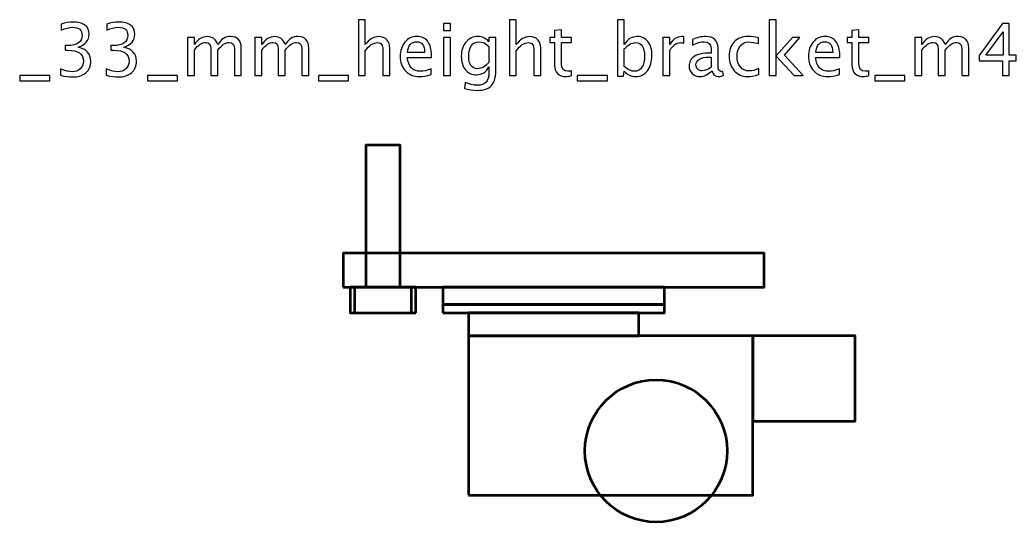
# Model space of a CAD drawing. Header units: centimetres. Extents: x -26.9 to 37.3, y -43.5 to 43.3.
# Drawn here: x -9.38 to 8.13, y 4.88 to 13.7 of the extents above; entities that cross this region are included whole.
import ezdxf

# ---------------------------------------------------------------- set-up
doc = ezdxf.new("R2010")
doc.units = ezdxf.units.CM
doc.header["$MEASUREMENT"] = 0
doc.layers.add('Layer 1', color=7, linetype='Continuous')

msp = doc.modelspace()

# ---------------------------------------------------------------- linework, layer by layer
at = {"layer": 'Layer 1', "lineweight": 53}
for points in [[(-3.70002, 9), (3.69998, 9), (3.69998, 9.6), (-3.70002, 9.6), (-3.70002, 9)], [(-1.95001, 8.7), (1.94999, 8.7), (1.94999, 9), (-1.95001, 9), (-1.95001, 8.7)], [(-1.95, 8.55), (1.95, 8.55), (1.95, 8.7), (-1.95, 8.7), (-1.95, 8.55)], [(-1.5, 8.15), (1.5, 8.15), (1.5, 8.55), (-1.5, 8.55), (-1.5, 8.15)], [(-1.5, 5.35), (3.5, 5.35), (3.5, 8.15), (-1.5, 8.15), (-1.5, 5.35)], [(-1.5, 5.35), (3.5, 5.35), (3.5, 8.15), (-1.5, 8.15), (-1.5, 5.35)], [(3.5, 6.65), (5.3, 6.65), (5.3, 8.15), (3.5, 8.15), (3.5, 6.65)]]:
    msp.add_lwpolyline(points, close=True, dxfattribs=at)
msp.add_ellipse((1.8, 6.125), major_axis=(0, 1.25), ratio=1, dxfattribs=at)
at = {"layer": 'Layer 1'}
for points, knots in [([(-3.43325, 12.71887), (-3.43325, 12.71887), (-3.43325, 13.69804), (-3.43325, 13.69804), (-3.43325, 13.69804), (-3.43325, 13.69804), (-3.31133, 13.69804), (-3.31133, 13.69804), (-3.31133, 13.69804), (-3.31133, 13.69804), (-3.31133, 13.26476), (-3.31133, 13.26476), (-3.31133, 13.26476), (-3.24677, 13.35895), (-3.16761, 13.40594), (-3.07405, 13.40594), (-3.07405, 13.40594), (-3.01521, 13.40594), (-2.96843, 13.38753), (-2.93393, 13.35048), (-2.93393, 13.35048), (-2.89943, 13.31365), (-2.88207, 13.26391), (-2.88207, 13.20168), (-2.88207, 13.20168), (-2.88207, 13.20168), (-2.88207, 12.71887), (-2.88207, 12.71887), (-2.88207, 12.71887), (-2.88207, 12.71887), (-3.00399, 12.71887), (-3.00399, 12.71887), (-3.00399, 12.71887), (-3.00399, 12.71887), (-3.00399, 13.16189), (-3.00399, 13.16189), (-3.00399, 13.16189), (-3.00399, 13.21184), (-3.0114, 13.2474), (-3.026, 13.26857), (-3.026, 13.26857), (-3.04082, 13.28995), (-3.06516, 13.30053), (-3.09924, 13.30053), (-3.09924, 13.30053), (-3.17417, 13.30053), (-3.24487, 13.25164), (-3.31133, 13.15385), (-3.31133, 13.15385), (-3.31133, 13.15385), (-3.31133, 12.71887), (-3.31133, 12.71887), (-3.31133, 12.71887), (-3.31133, 12.71887), (-3.43325, 12.71887), (-3.43325, 12.71887)], [0, 0, 0, 0, 0.06666667, 0.06666667, 0.06666667, 0.06666667, 0.13333333, 0.13333333, 0.13333333, 0.13333333, 0.2, 0.2, 0.2, 0.2, 0.26666667, 0.26666667, 0.26666667, 0.26666667, 0.33333333, 0.33333333, 0.33333333, 0.33333333, 0.4, 0.4, 0.4, 0.4, 0.46666667, 0.46666667, 0.46666667, 0.46666667, 0.53333333, 0.53333333, 0.53333333, 0.53333333, 0.6, 0.6, 0.6, 0.6, 0.66666667, 0.66666667, 0.66666667, 0.66666667, 0.73333333, 0.73333333, 0.73333333, 0.73333333, 0.8, 0.8, 0.8, 0.8, 0.86666667, 0.86666667, 0.86666667, 0.86666667, 1, 1, 1, 1]), ([(-0.77852, 12.71887), (-0.77852, 12.71887), (-0.77852, 13.69804), (-0.77852, 13.69804), (-0.77852, 13.69804), (-0.77852, 13.69804), (-0.6566, 13.69804), (-0.6566, 13.69804), (-0.6566, 13.69804), (-0.6566, 13.69804), (-0.6566, 13.26476), (-0.6566, 13.26476), (-0.6566, 13.26476), (-0.59204, 13.35895), (-0.51288, 13.40594), (-0.41932, 13.40594), (-0.41932, 13.40594), (-0.36048, 13.40594), (-0.3137, 13.38753), (-0.2792, 13.35048), (-0.2792, 13.35048), (-0.2447, 13.31365), (-0.22734, 13.26391), (-0.22734, 13.20168), (-0.22734, 13.20168), (-0.22734, 13.20168), (-0.22734, 12.71887), (-0.22734, 12.71887), (-0.22734, 12.71887), (-0.22734, 12.71887), (-0.34926, 12.71887), (-0.34926, 12.71887), (-0.34926, 12.71887), (-0.34926, 12.71887), (-0.34926, 13.16189), (-0.34926, 13.16189), (-0.34926, 13.16189), (-0.34926, 13.21184), (-0.35667, 13.2474), (-0.37127, 13.26857), (-0.37127, 13.26857), (-0.38609, 13.28995), (-0.41043, 13.30053), (-0.44451, 13.30053), (-0.44451, 13.30053), (-0.51944, 13.30053), (-0.59014, 13.25164), (-0.6566, 13.15385), (-0.6566, 13.15385), (-0.6566, 13.15385), (-0.6566, 12.71887), (-0.6566, 12.71887), (-0.6566, 12.71887), (-0.6566, 12.71887), (-0.77852, 12.71887), (-0.77852, 12.71887)], [0, 0, 0, 0, 0.06666667, 0.06666667, 0.06666667, 0.06666667, 0.13333333, 0.13333333, 0.13333333, 0.13333333, 0.2, 0.2, 0.2, 0.2, 0.26666667, 0.26666667, 0.26666667, 0.26666667, 0.33333333, 0.33333333, 0.33333333, 0.33333333, 0.4, 0.4, 0.4, 0.4, 0.46666667, 0.46666667, 0.46666667, 0.46666667, 0.53333333, 0.53333333, 0.53333333, 0.53333333, 0.6, 0.6, 0.6, 0.6, 0.66666667, 0.66666667, 0.66666667, 0.66666667, 0.73333333, 0.73333333, 0.73333333, 0.73333333, 0.8, 0.8, 0.8, 0.8, 0.86666667, 0.86666667, 0.86666667, 0.86666667, 1, 1, 1, 1]), ([(1.11971, 12.71125), (1.11971, 12.71125), (1.11971, 13.69804), (1.11971, 13.69804), (1.11971, 13.69804), (1.11971, 13.69804), (1.24163, 13.69804), (1.24163, 13.69804), (1.24163, 13.69804), (1.24163, 13.69804), (1.24163, 13.26476), (1.24163, 13.26476), (1.24163, 13.26476), (1.29158, 13.35895), (1.36673, 13.40594), (1.46684, 13.40594), (1.46684, 13.40594), (1.54791, 13.40594), (1.61162, 13.37652), (1.65819, 13.31746), (1.65819, 13.31746), (1.70476, 13.25841), (1.72804, 13.17776), (1.72804, 13.07553), (1.72804, 13.07553), (1.72804, 12.96419), (1.70158, 12.87423), (1.64888, 12.80608), (1.64888, 12.80608), (1.59617, 12.73771), (1.52675, 12.70363), (1.44081, 12.70363), (1.44081, 12.70363), (1.36101, 12.70363), (1.29455, 12.73411), (1.24163, 12.79528), (1.24163, 12.79528), (1.24163, 12.79528), (1.22681, 12.71125), (1.22681, 12.71125), (1.22681, 12.71125), (1.22681, 12.71125), (1.11971, 12.71125), (1.11971, 12.71125)], [0, 0, 0, 0, 0.08333333, 0.08333333, 0.08333333, 0.08333333, 0.16666667, 0.16666667, 0.16666667, 0.16666667, 0.25, 0.25, 0.25, 0.25, 0.33333333, 0.33333333, 0.33333333, 0.33333333, 0.41666667, 0.41666667, 0.41666667, 0.41666667, 0.5, 0.5, 0.5, 0.5, 0.58333333, 0.58333333, 0.58333333, 0.58333333, 0.66666667, 0.66666667, 0.66666667, 0.66666667, 0.75, 0.75, 0.75, 0.75, 0.83333333, 0.83333333, 0.83333333, 0.83333333, 1, 1, 1, 1]), ([(3.7903, 12.71887), (3.7903, 12.71887), (3.7903, 13.69804), (3.7903, 13.69804), (3.7903, 13.69804), (3.7903, 13.69804), (3.91222, 13.69804), (3.91222, 13.69804), (3.91222, 13.69804), (3.91222, 13.69804), (3.91222, 13.06537), (3.91222, 13.06537), (3.91222, 13.06537), (3.91222, 13.06537), (4.19797, 13.39197), (4.19797, 13.39197), (4.19797, 13.39197), (4.19797, 13.39197), (4.32963, 13.39197), (4.32963, 13.39197), (4.32963, 13.39197), (4.32963, 13.39197), (4.05658, 13.07786), (4.05658, 13.07786), (4.05658, 13.07786), (4.05658, 13.07786), (4.38678, 12.71887), (4.38678, 12.71887), (4.38678, 12.71887), (4.38678, 12.71887), (4.22972, 12.71887), (4.22972, 12.71887), (4.22972, 12.71887), (4.22972, 12.71887), (3.91222, 13.0641), (3.91222, 13.0641), (3.91222, 13.0641), (3.91222, 13.0641), (3.91222, 12.71887), (3.91222, 12.71887), (3.91222, 12.71887), (3.91222, 12.71887), (3.7903, 12.71887), (3.7903, 12.71887)], [0, 0, 0, 0, 0.08333333, 0.08333333, 0.08333333, 0.08333333, 0.16666667, 0.16666667, 0.16666667, 0.16666667, 0.25, 0.25, 0.25, 0.25, 0.33333333, 0.33333333, 0.33333333, 0.33333333, 0.41666667, 0.41666667, 0.41666667, 0.41666667, 0.5, 0.5, 0.5, 0.5, 0.58333333, 0.58333333, 0.58333333, 0.58333333, 0.66666667, 0.66666667, 0.66666667, 0.66666667, 0.75, 0.75, 0.75, 0.75, 0.83333333, 0.83333333, 0.83333333, 0.83333333, 1, 1, 1, 1]), ([(-8.67327, 12.72522), (-8.67327, 12.72522), (-8.67327, 12.83952), (-8.67327, 12.83952), (-8.67327, 12.83952), (-8.58606, 12.80481), (-8.51769, 12.78745), (-8.46753, 12.78745), (-8.46753, 12.78745), (-8.40847, 12.78745), (-8.36085, 12.80438), (-8.32423, 12.83846), (-8.32423, 12.83846), (-8.28761, 12.87254), (-8.26941, 12.91699), (-8.26941, 12.9716), (-8.26941, 12.9716), (-8.26941, 13.10114), (-8.35958, 13.16591), (-8.53992, 13.16591), (-8.53992, 13.16591), (-8.53992, 13.16591), (-8.58818, 13.16591), (-8.58818, 13.16591), (-8.58818, 13.16591), (-8.58818, 13.16591), (-8.58818, 13.24783), (-8.58818, 13.24783), (-8.58818, 13.24783), (-8.58818, 13.24783), (-8.54542, 13.24846), (-8.54542, 13.24846), (-8.54542, 13.24846), (-8.37588, 13.24846), (-8.291, 13.30815), (-8.291, 13.42774), (-8.291, 13.42774), (-8.291, 13.52151), (-8.3473, 13.5685), (-8.4597, 13.5685), (-8.4597, 13.5685), (-8.52002, 13.5685), (-8.58691, 13.55114), (-8.66057, 13.51643), (-8.66057, 13.51643), (-8.66057, 13.51643), (-8.66057, 13.62311), (-8.66057, 13.62311), (-8.66057, 13.62311), (-8.58839, 13.64766), (-8.51875, 13.65994), (-8.45187, 13.65994), (-8.45187, 13.65994), (-8.36085, 13.65994), (-8.29079, 13.64174), (-8.2421, 13.60533), (-8.2421, 13.60533), (-8.19342, 13.56914), (-8.16908, 13.51643), (-8.16908, 13.44743), (-8.16908, 13.44743), (-8.16908, 13.33969), (-8.23279, 13.26285), (-8.36043, 13.21713), (-8.36043, 13.21713), (-8.21247, 13.18263), (-8.1386, 13.10156), (-8.1386, 12.97351), (-8.1386, 12.97351), (-8.1386, 12.88715), (-8.16717, 12.8192), (-8.22411, 12.76988), (-8.22411, 12.76988), (-8.28105, 12.72056), (-8.35937, 12.69601), (-8.45885, 12.69601), (-8.45885, 12.69601), (-8.51558, 12.69601), (-8.58691, 12.70575), (-8.67327, 12.72522)], [0, 0, 0, 0, 0.04761905, 0.04761905, 0.04761905, 0.04761905, 0.0952381, 0.0952381, 0.0952381, 0.0952381, 0.14285714, 0.14285714, 0.14285714, 0.14285714, 0.19047619, 0.19047619, 0.19047619, 0.19047619, 0.23809524, 0.23809524, 0.23809524, 0.23809524, 0.28571429, 0.28571429, 0.28571429, 0.28571429, 0.33333333, 0.33333333, 0.33333333, 0.33333333, 0.38095238, 0.38095238, 0.38095238, 0.38095238, 0.42857143, 0.42857143, 0.42857143, 0.42857143, 0.47619048, 0.47619048, 0.47619048, 0.47619048, 0.52380952, 0.52380952, 0.52380952, 0.52380952, 0.57142857, 0.57142857, 0.57142857, 0.57142857, 0.61904762, 0.61904762, 0.61904762, 0.61904762, 0.66666667, 0.66666667, 0.66666667, 0.66666667, 0.71428571, 0.71428571, 0.71428571, 0.71428571, 0.76190476, 0.76190476, 0.76190476, 0.76190476, 0.80952381, 0.80952381, 0.80952381, 0.80952381, 0.85714286, 0.85714286, 0.85714286, 0.85714286, 0.9047619, 0.9047619, 0.9047619, 0.9047619, 1, 1, 1, 1]), ([(-7.87021, 12.72522), (-7.87021, 12.72522), (-7.87021, 12.83952), (-7.87021, 12.83952), (-7.87021, 12.83952), (-7.783, 12.80481), (-7.71463, 12.78745), (-7.66447, 12.78745), (-7.66447, 12.78745), (-7.60541, 12.78745), (-7.55779, 12.80438), (-7.52117, 12.83846), (-7.52117, 12.83846), (-7.48455, 12.87254), (-7.46635, 12.91699), (-7.46635, 12.9716), (-7.46635, 12.9716), (-7.46635, 13.10114), (-7.55652, 13.16591), (-7.73686, 13.16591), (-7.73686, 13.16591), (-7.73686, 13.16591), (-7.78512, 13.16591), (-7.78512, 13.16591), (-7.78512, 13.16591), (-7.78512, 13.16591), (-7.78512, 13.24783), (-7.78512, 13.24783), (-7.78512, 13.24783), (-7.78512, 13.24783), (-7.74236, 13.24846), (-7.74236, 13.24846), (-7.74236, 13.24846), (-7.57282, 13.24846), (-7.48794, 13.30815), (-7.48794, 13.42774), (-7.48794, 13.42774), (-7.48794, 13.52151), (-7.54424, 13.5685), (-7.65664, 13.5685), (-7.65664, 13.5685), (-7.71696, 13.5685), (-7.78385, 13.55114), (-7.85751, 13.51643), (-7.85751, 13.51643), (-7.85751, 13.51643), (-7.85751, 13.62311), (-7.85751, 13.62311), (-7.85751, 13.62311), (-7.78533, 13.64766), (-7.71569, 13.65994), (-7.64881, 13.65994), (-7.64881, 13.65994), (-7.55779, 13.65994), (-7.48773, 13.64174), (-7.43904, 13.60533), (-7.43904, 13.60533), (-7.39036, 13.56914), (-7.36602, 13.51643), (-7.36602, 13.44743), (-7.36602, 13.44743), (-7.36602, 13.33969), (-7.42973, 13.26285), (-7.55737, 13.21713), (-7.55737, 13.21713), (-7.40941, 13.18263), (-7.33554, 13.10156), (-7.33554, 12.97351), (-7.33554, 12.97351), (-7.33554, 12.88715), (-7.36411, 12.8192), (-7.42105, 12.76988), (-7.42105, 12.76988), (-7.47799, 12.72056), (-7.55631, 12.69601), (-7.65579, 12.69601), (-7.65579, 12.69601), (-7.71252, 12.69601), (-7.78385, 12.70575), (-7.87021, 12.72522)], [0, 0, 0, 0, 0.04761905, 0.04761905, 0.04761905, 0.04761905, 0.0952381, 0.0952381, 0.0952381, 0.0952381, 0.14285714, 0.14285714, 0.14285714, 0.14285714, 0.19047619, 0.19047619, 0.19047619, 0.19047619, 0.23809524, 0.23809524, 0.23809524, 0.23809524, 0.28571429, 0.28571429, 0.28571429, 0.28571429, 0.33333333, 0.33333333, 0.33333333, 0.33333333, 0.38095238, 0.38095238, 0.38095238, 0.38095238, 0.42857143, 0.42857143, 0.42857143, 0.42857143, 0.47619048, 0.47619048, 0.47619048, 0.47619048, 0.52380952, 0.52380952, 0.52380952, 0.52380952, 0.57142857, 0.57142857, 0.57142857, 0.57142857, 0.61904762, 0.61904762, 0.61904762, 0.61904762, 0.66666667, 0.66666667, 0.66666667, 0.66666667, 0.71428571, 0.71428571, 0.71428571, 0.71428571, 0.76190476, 0.76190476, 0.76190476, 0.76190476, 0.80952381, 0.80952381, 0.80952381, 0.80952381, 0.85714286, 0.85714286, 0.85714286, 0.85714286, 0.9047619, 0.9047619, 0.9047619, 0.9047619, 1, 1, 1, 1]), ([(-1.9374, 13.51516), (-1.9374, 13.51516), (-1.9374, 13.63708), (-1.9374, 13.63708), (-1.9374, 13.63708), (-1.9374, 13.63708), (-1.81548, 13.63708), (-1.81548, 13.63708), (-1.81548, 13.63708), (-1.81548, 13.63708), (-1.81548, 13.51516), (-1.81548, 13.51516), (-1.81548, 13.51516), (-1.81548, 13.51516), (-1.9374, 13.51516), (-1.9374, 13.51516)], [0, 0, 0, 0, 0.2, 0.2, 0.2, 0.2, 0.4, 0.4, 0.4, 0.4, 0.6, 0.6, 0.6, 0.6, 1, 1, 1, 1]), ([(0.31072, 12.71908), (0.27304, 12.70871), (0.24024, 12.70363), (0.21251, 12.70363), (0.21251, 12.70363), (0.15028, 12.70363), (0.10181, 12.72141), (0.06709, 12.75697), (0.06709, 12.75697), (0.03217, 12.79253), (0.01481, 12.84185), (0.01481, 12.90514), (0.01481, 12.90514), (0.01481, 12.90514), (0.01481, 13.30053), (0.01481, 13.30053), (0.01481, 13.30053), (0.01481, 13.30053), (-0.06943, 13.30053), (-0.06943, 13.30053), (-0.06943, 13.30053), (-0.06943, 13.30053), (-0.06943, 13.39197), (-0.06943, 13.39197), (-0.06943, 13.39197), (-0.06943, 13.39197), (0.01481, 13.39197), (0.01481, 13.39197), (0.01481, 13.39197), (0.01481, 13.39197), (0.01481, 13.51368), (0.01481, 13.51368), (0.01481, 13.51368), (0.01481, 13.51368), (0.13673, 13.52532), (0.13673, 13.52532), (0.13673, 13.52532), (0.13673, 13.52532), (0.13673, 13.39197), (0.13673, 13.39197), (0.13673, 13.39197), (0.13673, 13.39197), (0.31326, 13.39197), (0.31326, 13.39197), (0.31326, 13.39197), (0.31326, 13.39197), (0.31326, 13.30053), (0.31326, 13.30053), (0.31326, 13.30053), (0.31326, 13.30053), (0.13673, 13.30053), (0.13673, 13.30053), (0.13673, 13.30053), (0.13673, 13.30053), (0.13673, 12.92715), (0.13673, 12.92715), (0.13673, 12.92715), (0.13673, 12.8391), (0.17504, 12.79507), (0.25145, 12.79507), (0.25145, 12.79507), (0.26775, 12.79507), (0.28744, 12.79782), (0.31072, 12.80311), (0.31072, 12.80311), (0.31072, 12.80311), (0.31072, 12.71908), (0.31072, 12.71908)], [0, 0, 0, 0, 0.05555556, 0.05555556, 0.05555556, 0.05555556, 0.11111111, 0.11111111, 0.11111111, 0.11111111, 0.16666667, 0.16666667, 0.16666667, 0.16666667, 0.22222222, 0.22222222, 0.22222222, 0.22222222, 0.27777778, 0.27777778, 0.27777778, 0.27777778, 0.33333333, 0.33333333, 0.33333333, 0.33333333, 0.38888889, 0.38888889, 0.38888889, 0.38888889, 0.44444444, 0.44444444, 0.44444444, 0.44444444, 0.5, 0.5, 0.5, 0.5, 0.55555556, 0.55555556, 0.55555556, 0.55555556, 0.61111111, 0.61111111, 0.61111111, 0.61111111, 0.66666667, 0.66666667, 0.66666667, 0.66666667, 0.72222222, 0.72222222, 0.72222222, 0.72222222, 0.77777778, 0.77777778, 0.77777778, 0.77777778, 0.83333333, 0.83333333, 0.83333333, 0.83333333, 0.88888889, 0.88888889, 0.88888889, 0.88888889, 1, 1, 1, 1]), ([(5.54121, 12.71908), (5.50353, 12.70871), (5.47073, 12.70363), (5.443, 12.70363), (5.443, 12.70363), (5.38077, 12.70363), (5.3323, 12.72141), (5.29758, 12.75697), (5.29758, 12.75697), (5.26266, 12.79253), (5.2453, 12.84185), (5.2453, 12.90514), (5.2453, 12.90514), (5.2453, 12.90514), (5.2453, 13.30053), (5.2453, 13.30053), (5.2453, 13.30053), (5.2453, 13.30053), (5.16106, 13.30053), (5.16106, 13.30053), (5.16106, 13.30053), (5.16106, 13.30053), (5.16106, 13.39197), (5.16106, 13.39197), (5.16106, 13.39197), (5.16106, 13.39197), (5.2453, 13.39197), (5.2453, 13.39197), (5.2453, 13.39197), (5.2453, 13.39197), (5.2453, 13.51368), (5.2453, 13.51368), (5.2453, 13.51368), (5.2453, 13.51368), (5.36722, 13.52532), (5.36722, 13.52532), (5.36722, 13.52532), (5.36722, 13.52532), (5.36722, 13.39197), (5.36722, 13.39197), (5.36722, 13.39197), (5.36722, 13.39197), (5.54375, 13.39197), (5.54375, 13.39197), (5.54375, 13.39197), (5.54375, 13.39197), (5.54375, 13.30053), (5.54375, 13.30053), (5.54375, 13.30053), (5.54375, 13.30053), (5.36722, 13.30053), (5.36722, 13.30053), (5.36722, 13.30053), (5.36722, 13.30053), (5.36722, 12.92715), (5.36722, 12.92715), (5.36722, 12.92715), (5.36722, 12.8391), (5.40553, 12.79507), (5.48194, 12.79507), (5.48194, 12.79507), (5.49824, 12.79507), (5.51793, 12.79782), (5.54121, 12.80311), (5.54121, 12.80311), (5.54121, 12.80311), (5.54121, 12.71908), (5.54121, 12.71908)], [0, 0, 0, 0, 0.05555556, 0.05555556, 0.05555556, 0.05555556, 0.11111111, 0.11111111, 0.11111111, 0.11111111, 0.16666667, 0.16666667, 0.16666667, 0.16666667, 0.22222222, 0.22222222, 0.22222222, 0.22222222, 0.27777778, 0.27777778, 0.27777778, 0.27777778, 0.33333333, 0.33333333, 0.33333333, 0.33333333, 0.38888889, 0.38888889, 0.38888889, 0.38888889, 0.44444444, 0.44444444, 0.44444444, 0.44444444, 0.5, 0.5, 0.5, 0.5, 0.55555556, 0.55555556, 0.55555556, 0.55555556, 0.61111111, 0.61111111, 0.61111111, 0.61111111, 0.66666667, 0.66666667, 0.66666667, 0.66666667, 0.72222222, 0.72222222, 0.72222222, 0.72222222, 0.77777778, 0.77777778, 0.77777778, 0.77777778, 0.83333333, 0.83333333, 0.83333333, 0.83333333, 0.88888889, 0.88888889, 0.88888889, 0.88888889, 1, 1, 1, 1]), ([(7.89283, 12.71887), (7.89283, 12.71887), (7.89283, 12.97922), (7.89283, 12.97922), (7.89283, 12.97922), (7.89283, 12.97922), (7.47881, 12.97922), (7.47881, 12.97922), (7.47881, 12.97922), (7.47881, 12.97922), (7.47881, 13.07193), (7.47881, 13.07193), (7.47881, 13.07193), (7.47881, 13.07193), (7.89283, 13.63708), (7.89283, 13.63708), (7.89283, 13.63708), (7.89283, 13.63708), (8.00713, 13.63708), (8.00713, 13.63708), (8.00713, 13.63708), (8.00713, 13.63708), (8.00713, 13.07955), (8.00713, 13.07955), (8.00713, 13.07955), (8.00713, 13.07955), (8.13032, 13.07955), (8.13032, 13.07955), (8.13032, 13.07955), (8.13032, 13.07955), (8.13032, 12.97922), (8.13032, 12.97922), (8.13032, 12.97922), (8.13032, 12.97922), (8.00713, 12.97922), (8.00713, 12.97922), (8.00713, 12.97922), (8.00713, 12.97922), (8.00713, 12.71887), (8.00713, 12.71887), (8.00713, 12.71887), (8.00713, 12.71887), (7.89283, 12.71887), (7.89283, 12.71887)], [0, 0, 0, 0, 0.08333333, 0.08333333, 0.08333333, 0.08333333, 0.16666667, 0.16666667, 0.16666667, 0.16666667, 0.25, 0.25, 0.25, 0.25, 0.33333333, 0.33333333, 0.33333333, 0.33333333, 0.41666667, 0.41666667, 0.41666667, 0.41666667, 0.5, 0.5, 0.5, 0.5, 0.58333333, 0.58333333, 0.58333333, 0.58333333, 0.66666667, 0.66666667, 0.66666667, 0.66666667, 0.75, 0.75, 0.75, 0.75, 0.83333333, 0.83333333, 0.83333333, 0.83333333, 1, 1, 1, 1]), ([(-6.43977, 12.71887), (-6.43977, 12.71887), (-6.43977, 13.39197), (-6.43977, 13.39197), (-6.43977, 13.39197), (-6.43977, 13.39197), (-6.31785, 13.39197), (-6.31785, 13.39197), (-6.31785, 13.39197), (-6.31785, 13.39197), (-6.31785, 13.26476), (-6.31785, 13.26476), (-6.31785, 13.26476), (-6.25837, 13.35895), (-6.18217, 13.40594), (-6.08883, 13.40594), (-6.08883, 13.40594), (-5.99887, 13.40594), (-5.9377, 13.35895), (-5.9051, 13.26476), (-5.9051, 13.26476), (-5.84731, 13.3598), (-5.77196, 13.40721), (-5.67946, 13.40721), (-5.67946, 13.40721), (-5.62041, 13.40721), (-5.57448, 13.38985), (-5.54167, 13.35493), (-5.54167, 13.35493), (-5.50886, 13.32), (-5.49235, 13.27111), (-5.49235, 13.20824), (-5.49235, 13.20824), (-5.49235, 13.20824), (-5.49235, 12.71887), (-5.49235, 12.71887), (-5.49235, 12.71887), (-5.49235, 12.71887), (-5.61427, 12.71887), (-5.61427, 12.71887), (-5.61427, 12.71887), (-5.61427, 12.71887), (-5.61427, 13.18814), (-5.61427, 13.18814), (-5.61427, 13.18814), (-5.61427, 13.26476), (-5.64475, 13.30307), (-5.70571, 13.30307), (-5.70571, 13.30307), (-5.769, 13.30307), (-5.83546, 13.25841), (-5.9051, 13.16887), (-5.9051, 13.16887), (-5.9051, 13.16887), (-5.9051, 12.71887), (-5.9051, 12.71887), (-5.9051, 12.71887), (-5.9051, 12.71887), (-6.02702, 12.71887), (-6.02702, 12.71887), (-6.02702, 12.71887), (-6.02702, 12.71887), (-6.02702, 13.18856), (-6.02702, 13.18856), (-6.02702, 13.18856), (-6.02702, 13.26582), (-6.05792, 13.30434), (-6.11994, 13.30434), (-6.11994, 13.30434), (-6.18154, 13.30434), (-6.24758, 13.25947), (-6.31785, 13.16951), (-6.31785, 13.16951), (-6.31785, 13.16951), (-6.31785, 12.71887), (-6.31785, 12.71887), (-6.31785, 12.71887), (-6.31785, 12.71887), (-6.43977, 12.71887), (-6.43977, 12.71887)], [0, 0, 0, 0, 0.04761905, 0.04761905, 0.04761905, 0.04761905, 0.0952381, 0.0952381, 0.0952381, 0.0952381, 0.14285714, 0.14285714, 0.14285714, 0.14285714, 0.19047619, 0.19047619, 0.19047619, 0.19047619, 0.23809524, 0.23809524, 0.23809524, 0.23809524, 0.28571429, 0.28571429, 0.28571429, 0.28571429, 0.33333333, 0.33333333, 0.33333333, 0.33333333, 0.38095238, 0.38095238, 0.38095238, 0.38095238, 0.42857143, 0.42857143, 0.42857143, 0.42857143, 0.47619048, 0.47619048, 0.47619048, 0.47619048, 0.52380952, 0.52380952, 0.52380952, 0.52380952, 0.57142857, 0.57142857, 0.57142857, 0.57142857, 0.61904762, 0.61904762, 0.61904762, 0.61904762, 0.66666667, 0.66666667, 0.66666667, 0.66666667, 0.71428571, 0.71428571, 0.71428571, 0.71428571, 0.76190476, 0.76190476, 0.76190476, 0.76190476, 0.80952381, 0.80952381, 0.80952381, 0.80952381, 0.85714286, 0.85714286, 0.85714286, 0.85714286, 0.9047619, 0.9047619, 0.9047619, 0.9047619, 1, 1, 1, 1]), ([(-5.25401, 12.71887), (-5.25401, 12.71887), (-5.25401, 13.39197), (-5.25401, 13.39197), (-5.25401, 13.39197), (-5.25401, 13.39197), (-5.13209, 13.39197), (-5.13209, 13.39197), (-5.13209, 13.39197), (-5.13209, 13.39197), (-5.13209, 13.26476), (-5.13209, 13.26476), (-5.13209, 13.26476), (-5.07261, 13.35895), (-4.99641, 13.40594), (-4.90307, 13.40594), (-4.90307, 13.40594), (-4.81311, 13.40594), (-4.75194, 13.35895), (-4.71934, 13.26476), (-4.71934, 13.26476), (-4.66155, 13.3598), (-4.5862, 13.40721), (-4.4937, 13.40721), (-4.4937, 13.40721), (-4.43465, 13.40721), (-4.38872, 13.38985), (-4.35591, 13.35493), (-4.35591, 13.35493), (-4.3231, 13.32), (-4.30659, 13.27111), (-4.30659, 13.20824), (-4.30659, 13.20824), (-4.30659, 13.20824), (-4.30659, 12.71887), (-4.30659, 12.71887), (-4.30659, 12.71887), (-4.30659, 12.71887), (-4.42851, 12.71887), (-4.42851, 12.71887), (-4.42851, 12.71887), (-4.42851, 12.71887), (-4.42851, 13.18814), (-4.42851, 13.18814), (-4.42851, 13.18814), (-4.42851, 13.26476), (-4.45899, 13.30307), (-4.51995, 13.30307), (-4.51995, 13.30307), (-4.58324, 13.30307), (-4.6497, 13.25841), (-4.71934, 13.16887), (-4.71934, 13.16887), (-4.71934, 13.16887), (-4.71934, 12.71887), (-4.71934, 12.71887), (-4.71934, 12.71887), (-4.71934, 12.71887), (-4.84126, 12.71887), (-4.84126, 12.71887), (-4.84126, 12.71887), (-4.84126, 12.71887), (-4.84126, 13.18856), (-4.84126, 13.18856), (-4.84126, 13.18856), (-4.84126, 13.26582), (-4.87216, 13.30434), (-4.93418, 13.30434), (-4.93418, 13.30434), (-4.99578, 13.30434), (-5.06182, 13.25947), (-5.13209, 13.16951), (-5.13209, 13.16951), (-5.13209, 13.16951), (-5.13209, 12.71887), (-5.13209, 12.71887), (-5.13209, 12.71887), (-5.13209, 12.71887), (-5.25401, 12.71887), (-5.25401, 12.71887)], [0, 0, 0, 0, 0.04761905, 0.04761905, 0.04761905, 0.04761905, 0.0952381, 0.0952381, 0.0952381, 0.0952381, 0.14285714, 0.14285714, 0.14285714, 0.14285714, 0.19047619, 0.19047619, 0.19047619, 0.19047619, 0.23809524, 0.23809524, 0.23809524, 0.23809524, 0.28571429, 0.28571429, 0.28571429, 0.28571429, 0.33333333, 0.33333333, 0.33333333, 0.33333333, 0.38095238, 0.38095238, 0.38095238, 0.38095238, 0.42857143, 0.42857143, 0.42857143, 0.42857143, 0.47619048, 0.47619048, 0.47619048, 0.47619048, 0.52380952, 0.52380952, 0.52380952, 0.52380952, 0.57142857, 0.57142857, 0.57142857, 0.57142857, 0.61904762, 0.61904762, 0.61904762, 0.61904762, 0.66666667, 0.66666667, 0.66666667, 0.66666667, 0.71428571, 0.71428571, 0.71428571, 0.71428571, 0.76190476, 0.76190476, 0.76190476, 0.76190476, 0.80952381, 0.80952381, 0.80952381, 0.80952381, 0.85714286, 0.85714286, 0.85714286, 0.85714286, 0.9047619, 0.9047619, 0.9047619, 0.9047619, 1, 1, 1, 1]), ([(-2.15097, 12.74046), (-2.23288, 12.71591), (-2.30295, 12.70363), (-2.36137, 12.70363), (-2.36137, 12.70363), (-2.46106, 12.70363), (-2.54213, 12.73665), (-2.60457, 12.80248), (-2.60457, 12.80248), (-2.66701, 12.86831), (-2.69834, 12.95361), (-2.69834, 13.0586), (-2.69834, 13.0586), (-2.69834, 13.16041), (-2.67082, 13.24402), (-2.61558, 13.30942), (-2.61558, 13.30942), (-2.56033, 13.37461), (-2.48964, 13.40721), (-2.40349, 13.40721), (-2.40349, 13.40721), (-2.322, 13.40721), (-2.25892, 13.37821), (-2.21447, 13.32022), (-2.21447, 13.32022), (-2.17002, 13.26222), (-2.14779, 13.18009), (-2.14779, 13.07362), (-2.14779, 13.07362), (-2.14779, 13.07362), (-2.14843, 13.03637), (-2.14843, 13.03637), (-2.14843, 13.03637), (-2.14843, 13.03637), (-2.57388, 13.03637), (-2.57388, 13.03637), (-2.57388, 13.03637), (-2.5561, 12.8755), (-2.47757, 12.79507), (-2.33851, 12.79507), (-2.33851, 12.79507), (-2.28749, 12.79507), (-2.22505, 12.80946), (-2.15097, 12.83825), (-2.15097, 12.83825), (-2.15097, 12.83825), (-2.15097, 12.74046), (-2.15097, 12.74046)], [0, 0, 0, 0, 0.07692308, 0.07692308, 0.07692308, 0.07692308, 0.15384615, 0.15384615, 0.15384615, 0.15384615, 0.23076923, 0.23076923, 0.23076923, 0.23076923, 0.30769231, 0.30769231, 0.30769231, 0.30769231, 0.38461538, 0.38461538, 0.38461538, 0.38461538, 0.46153846, 0.46153846, 0.46153846, 0.46153846, 0.53846154, 0.53846154, 0.53846154, 0.53846154, 0.61538462, 0.61538462, 0.61538462, 0.61538462, 0.69230769, 0.69230769, 0.69230769, 0.69230769, 0.76923077, 0.76923077, 0.76923077, 0.76923077, 0.84615385, 0.84615385, 0.84615385, 0.84615385, 1, 1, 1, 1]), ([(-2.56753, 13.12781), (-2.56753, 13.12781), (-2.27035, 13.12781), (-2.27035, 13.12781), (-2.27035, 13.12781), (-2.27035, 13.25312), (-2.31713, 13.31577), (-2.41047, 13.31577), (-2.41047, 13.31577), (-2.50445, 13.31577), (-2.55673, 13.25312), (-2.56753, 13.12781)], [0, 0, 0, 0, 0.25, 0.25, 0.25, 0.25, 0.5, 0.5, 0.5, 0.5, 1, 1, 1, 1]), ([(-1.9374, 12.71887), (-1.9374, 12.71887), (-1.9374, 13.39197), (-1.9374, 13.39197), (-1.9374, 13.39197), (-1.9374, 13.39197), (-1.81548, 13.39197), (-1.81548, 13.39197), (-1.81548, 13.39197), (-1.81548, 13.39197), (-1.81548, 12.71887), (-1.81548, 12.71887), (-1.81548, 12.71887), (-1.81548, 12.71887), (-1.9374, 12.71887), (-1.9374, 12.71887)], [0, 0, 0, 0, 0.2, 0.2, 0.2, 0.2, 0.4, 0.4, 0.4, 0.4, 0.6, 0.6, 0.6, 0.6, 1, 1, 1, 1]), ([(-1.56783, 12.49535), (-1.56783, 12.49535), (-1.55344, 12.60076), (-1.55344, 12.60076), (-1.55344, 12.60076), (-1.48274, 12.56774), (-1.41268, 12.55123), (-1.34346, 12.55123), (-1.34346, 12.55123), (-1.20609, 12.55123), (-1.1373, 12.62404), (-1.1373, 12.76946), (-1.1373, 12.76946), (-1.1373, 12.76946), (-1.1373, 12.87529), (-1.1373, 12.87529), (-1.1373, 12.87529), (-1.15847, 12.83063), (-1.18852, 12.79613), (-1.22768, 12.77136), (-1.22768, 12.77136), (-1.26684, 12.7466), (-1.31044, 12.73411), (-1.35849, 12.73411), (-1.35849, 12.73411), (-1.43998, 12.73411), (-1.50454, 12.76332), (-1.55217, 12.82174), (-1.55217, 12.82174), (-1.59979, 12.88016), (-1.62371, 12.95932), (-1.62371, 13.05923), (-1.62371, 13.05923), (-1.62371, 13.16147), (-1.59662, 13.24486), (-1.54243, 13.30942), (-1.54243, 13.30942), (-1.48803, 13.37377), (-1.41797, 13.40594), (-1.33182, 13.40594), (-1.33182, 13.40594), (-1.25647, 13.40594), (-1.19149, 13.37546), (-1.1373, 13.31429), (-1.1373, 13.31429), (-1.1373, 13.31429), (-1.1373, 13.39197), (-1.1373, 13.39197), (-1.1373, 13.39197), (-1.1373, 13.39197), (-1.01538, 13.39197), (-1.01538, 13.39197), (-1.01538, 13.39197), (-1.01538, 13.39197), (-1.01538, 12.9026), (-1.01538, 12.9026), (-1.01538, 12.9026), (-1.01538, 12.7974), (-1.02088, 12.71951), (-1.03189, 12.66892), (-1.03189, 12.66892), (-1.04268, 12.61833), (-1.06343, 12.57684), (-1.09348, 12.54467), (-1.09348, 12.54467), (-1.14682, 12.48815), (-1.23022, 12.45979), (-1.34346, 12.45979), (-1.34346, 12.45979), (-1.42114, 12.45979), (-1.49586, 12.47164), (-1.56783, 12.49535)], [0, 0, 0, 0, 0.05263158, 0.05263158, 0.05263158, 0.05263158, 0.10526316, 0.10526316, 0.10526316, 0.10526316, 0.15789474, 0.15789474, 0.15789474, 0.15789474, 0.21052632, 0.21052632, 0.21052632, 0.21052632, 0.26315789, 0.26315789, 0.26315789, 0.26315789, 0.31578947, 0.31578947, 0.31578947, 0.31578947, 0.36842105, 0.36842105, 0.36842105, 0.36842105, 0.42105263, 0.42105263, 0.42105263, 0.42105263, 0.47368421, 0.47368421, 0.47368421, 0.47368421, 0.52631579, 0.52631579, 0.52631579, 0.52631579, 0.57894737, 0.57894737, 0.57894737, 0.57894737, 0.63157895, 0.63157895, 0.63157895, 0.63157895, 0.68421053, 0.68421053, 0.68421053, 0.68421053, 0.73684211, 0.73684211, 0.73684211, 0.73684211, 0.78947368, 0.78947368, 0.78947368, 0.78947368, 0.84210526, 0.84210526, 0.84210526, 0.84210526, 0.89473684, 0.89473684, 0.89473684, 0.89473684, 1, 1, 1, 1]), ([(-1.1373, 12.9517), (-1.1373, 12.9517), (-1.1373, 13.23089), (-1.1373, 13.23089), (-1.1373, 13.23089), (-1.19106, 13.28656), (-1.24969, 13.3145), (-1.31298, 13.3145), (-1.31298, 13.3145), (-1.36929, 13.3145), (-1.41331, 13.29206), (-1.44506, 13.24698), (-1.44506, 13.24698), (-1.47702, 13.20211), (-1.4929, 13.13966), (-1.4929, 13.06008), (-1.4929, 13.06008), (-1.4929, 12.91382), (-1.44104, 12.84079), (-1.33711, 12.84079), (-1.33711, 12.84079), (-1.26642, 12.84079), (-1.19974, 12.87783), (-1.1373, 12.9517)], [0, 0, 0, 0, 0.14285714, 0.14285714, 0.14285714, 0.14285714, 0.28571429, 0.28571429, 0.28571429, 0.28571429, 0.42857143, 0.42857143, 0.42857143, 0.42857143, 0.57142857, 0.57142857, 0.57142857, 0.57142857, 0.71428571, 0.71428571, 0.71428571, 0.71428571, 1, 1, 1, 1]), ([(1.91896, 12.71887), (1.91896, 12.71887), (1.91896, 13.39197), (1.91896, 13.39197), (1.91896, 13.39197), (1.91896, 13.39197), (2.04088, 13.39197), (2.04088, 13.39197), (2.04088, 13.39197), (2.04088, 13.39197), (2.04088, 13.26476), (2.04088, 13.26476), (2.04088, 13.26476), (2.08935, 13.35895), (2.15963, 13.40594), (2.25191, 13.40594), (2.25191, 13.40594), (2.2644, 13.40594), (2.27752, 13.40488), (2.29107, 13.40277), (2.29107, 13.40277), (2.29107, 13.40277), (2.29107, 13.28868), (2.29107, 13.28868), (2.29107, 13.28868), (2.2699, 13.29566), (2.25128, 13.29926), (2.23519, 13.29926), (2.23519, 13.29926), (2.15772, 13.29926), (2.09295, 13.25354), (2.04088, 13.16189), (2.04088, 13.16189), (2.04088, 13.16189), (2.04088, 12.71887), (2.04088, 12.71887), (2.04088, 12.71887), (2.04088, 12.71887), (1.91896, 12.71887), (1.91896, 12.71887)], [0, 0, 0, 0, 0.09090909, 0.09090909, 0.09090909, 0.09090909, 0.18181818, 0.18181818, 0.18181818, 0.18181818, 0.27272727, 0.27272727, 0.27272727, 0.27272727, 0.36363636, 0.36363636, 0.36363636, 0.36363636, 0.45454545, 0.45454545, 0.45454545, 0.45454545, 0.54545455, 0.54545455, 0.54545455, 0.54545455, 0.63636364, 0.63636364, 0.63636364, 0.63636364, 0.72727273, 0.72727273, 0.72727273, 0.72727273, 0.81818182, 0.81818182, 0.81818182, 0.81818182, 1, 1, 1, 1]), ([(2.78552, 12.8046), (2.71229, 12.73729), (2.6418, 12.70363), (2.57407, 12.70363), (2.57407, 12.70363), (2.5184, 12.70363), (2.47204, 12.72099), (2.43543, 12.75591), (2.43543, 12.75591), (2.3986, 12.79084), (2.38018, 12.83486), (2.38018, 12.88799), (2.38018, 12.88799), (2.38018, 12.96144), (2.41108, 13.01796), (2.47289, 13.05733), (2.47289, 13.05733), (2.5347, 13.0967), (2.62339, 13.11638), (2.73896, 13.11638), (2.73896, 13.11638), (2.73896, 13.11638), (2.76753, 13.11638), (2.76753, 13.11638), (2.76753, 13.11638), (2.76753, 13.11638), (2.76753, 13.19745), (2.76753, 13.19745), (2.76753, 13.19745), (2.76753, 13.27555), (2.72689, 13.3145), (2.6454, 13.3145), (2.6454, 13.3145), (2.58232, 13.3145), (2.51332, 13.2946), (2.4386, 13.25481), (2.4386, 13.25481), (2.4386, 13.25481), (2.4386, 13.35514), (2.4386, 13.35514), (2.4386, 13.35514), (2.52073, 13.38901), (2.5982, 13.40594), (2.6708, 13.40594), (2.6708, 13.40594), (2.74552, 13.40594), (2.80076, 13.38901), (2.83611, 13.35493), (2.83611, 13.35493), (2.87167, 13.32085), (2.88945, 13.26836), (2.88945, 13.19745), (2.88945, 13.19745), (2.88945, 13.19745), (2.88945, 12.89328), (2.88945, 12.89328), (2.88945, 12.89328), (2.88945, 12.82365), (2.91083, 12.78872), (2.9538, 12.78872), (2.9538, 12.78872), (2.95909, 12.78872), (2.96692, 12.78957), (2.97729, 12.79126), (2.97729, 12.79126), (2.97729, 12.79126), (2.98597, 12.72353), (2.98597, 12.72353), (2.98597, 12.72353), (2.95824, 12.71019), (2.92776, 12.70363), (2.89432, 12.70363), (2.89432, 12.70363), (2.83738, 12.70363), (2.80119, 12.73729), (2.78552, 12.8046)], [0, 0, 0, 0, 0.05, 0.05, 0.05, 0.05, 0.1, 0.1, 0.1, 0.1, 0.15, 0.15, 0.15, 0.15, 0.2, 0.2, 0.2, 0.2, 0.25, 0.25, 0.25, 0.25, 0.3, 0.3, 0.3, 0.3, 0.35, 0.35, 0.35, 0.35, 0.4, 0.4, 0.4, 0.4, 0.45, 0.45, 0.45, 0.45, 0.5, 0.5, 0.5, 0.5, 0.55, 0.55, 0.55, 0.55, 0.6, 0.6, 0.6, 0.6, 0.65, 0.65, 0.65, 0.65, 0.7, 0.7, 0.7, 0.7, 0.75, 0.75, 0.75, 0.75, 0.8, 0.8, 0.8, 0.8, 0.85, 0.85, 0.85, 0.85, 0.9, 0.9, 0.9, 0.9, 1, 1, 1, 1]), ([(3.60721, 12.73919), (3.52826, 12.71548), (3.4601, 12.70363), (3.40274, 12.70363), (3.40274, 12.70363), (3.31172, 12.70363), (3.23637, 12.73729), (3.17647, 12.80438), (3.17647, 12.80438), (3.11657, 12.87169), (3.08651, 12.95657), (3.08651, 13.05881), (3.08651, 13.05881), (3.08651, 13.16803), (3.11614, 13.25333), (3.17541, 13.31429), (3.17541, 13.31429), (3.23468, 13.37546), (3.31744, 13.40594), (3.4237, 13.40594), (3.4237, 13.40594), (3.47598, 13.40594), (3.53482, 13.39874), (3.59959, 13.38435), (3.59959, 13.38435), (3.59959, 13.38435), (3.59959, 13.28148), (3.59959, 13.28148), (3.59959, 13.28148), (3.5308, 13.3018), (3.47471, 13.31196), (3.43153, 13.31196), (3.43153, 13.31196), (3.36887, 13.31196), (3.31871, 13.28847), (3.28124, 13.24169), (3.28124, 13.24169), (3.24378, 13.19491), (3.22494, 13.13247), (3.22494, 13.05457), (3.22494, 13.05457), (3.22494, 12.97901), (3.24441, 12.91805), (3.28315, 12.87127), (3.28315, 12.87127), (3.32188, 12.8247), (3.37247, 12.80142), (3.43534, 12.80142), (3.43534, 12.80142), (3.49101, 12.80142), (3.54816, 12.81581), (3.60721, 12.8446), (3.60721, 12.8446), (3.60721, 12.8446), (3.60721, 12.73919), (3.60721, 12.73919)], [0, 0, 0, 0, 0.06666667, 0.06666667, 0.06666667, 0.06666667, 0.13333333, 0.13333333, 0.13333333, 0.13333333, 0.2, 0.2, 0.2, 0.2, 0.26666667, 0.26666667, 0.26666667, 0.26666667, 0.33333333, 0.33333333, 0.33333333, 0.33333333, 0.4, 0.4, 0.4, 0.4, 0.46666667, 0.46666667, 0.46666667, 0.46666667, 0.53333333, 0.53333333, 0.53333333, 0.53333333, 0.6, 0.6, 0.6, 0.6, 0.66666667, 0.66666667, 0.66666667, 0.66666667, 0.73333333, 0.73333333, 0.73333333, 0.73333333, 0.8, 0.8, 0.8, 0.8, 0.86666667, 0.86666667, 0.86666667, 0.86666667, 1, 1, 1, 1]), ([(5.02665, 12.74046), (4.94474, 12.71591), (4.87467, 12.70363), (4.81625, 12.70363), (4.81625, 12.70363), (4.71656, 12.70363), (4.63549, 12.73665), (4.57305, 12.80248), (4.57305, 12.80248), (4.51061, 12.86831), (4.47928, 12.95361), (4.47928, 13.0586), (4.47928, 13.0586), (4.47928, 13.16041), (4.5068, 13.24402), (4.56204, 13.30942), (4.56204, 13.30942), (4.61729, 13.37461), (4.68798, 13.40721), (4.77413, 13.40721), (4.77413, 13.40721), (4.85562, 13.40721), (4.9187, 13.37821), (4.96315, 13.32022), (4.96315, 13.32022), (5.0076, 13.26222), (5.02983, 13.18009), (5.02983, 13.07362), (5.02983, 13.07362), (5.02983, 13.07362), (5.02919, 13.03637), (5.02919, 13.03637), (5.02919, 13.03637), (5.02919, 13.03637), (4.60374, 13.03637), (4.60374, 13.03637), (4.60374, 13.03637), (4.62152, 12.8755), (4.70005, 12.79507), (4.83911, 12.79507), (4.83911, 12.79507), (4.89013, 12.79507), (4.95257, 12.80946), (5.02665, 12.83825), (5.02665, 12.83825), (5.02665, 12.83825), (5.02665, 12.74046), (5.02665, 12.74046)], [0, 0, 0, 0, 0.07692308, 0.07692308, 0.07692308, 0.07692308, 0.15384615, 0.15384615, 0.15384615, 0.15384615, 0.23076923, 0.23076923, 0.23076923, 0.23076923, 0.30769231, 0.30769231, 0.30769231, 0.30769231, 0.38461538, 0.38461538, 0.38461538, 0.38461538, 0.46153846, 0.46153846, 0.46153846, 0.46153846, 0.53846154, 0.53846154, 0.53846154, 0.53846154, 0.61538462, 0.61538462, 0.61538462, 0.61538462, 0.69230769, 0.69230769, 0.69230769, 0.69230769, 0.76923077, 0.76923077, 0.76923077, 0.76923077, 0.84615385, 0.84615385, 0.84615385, 0.84615385, 1, 1, 1, 1]), ([(4.61009, 13.12781), (4.61009, 13.12781), (4.90727, 13.12781), (4.90727, 13.12781), (4.90727, 13.12781), (4.90727, 13.25312), (4.86049, 13.31577), (4.76715, 13.31577), (4.76715, 13.31577), (4.67317, 13.31577), (4.62089, 13.25312), (4.61009, 13.12781)], [0, 0, 0, 0, 0.25, 0.25, 0.25, 0.25, 0.5, 0.5, 0.5, 0.5, 1, 1, 1, 1]), ([(6.3502, 12.71887), (6.3502, 12.71887), (6.3502, 13.39197), (6.3502, 13.39197), (6.3502, 13.39197), (6.3502, 13.39197), (6.47212, 13.39197), (6.47212, 13.39197), (6.47212, 13.39197), (6.47212, 13.39197), (6.47212, 13.26476), (6.47212, 13.26476), (6.47212, 13.26476), (6.5316, 13.35895), (6.6078, 13.40594), (6.70114, 13.40594), (6.70114, 13.40594), (6.7911, 13.40594), (6.85227, 13.35895), (6.88487, 13.26476), (6.88487, 13.26476), (6.94266, 13.3598), (7.01801, 13.40721), (7.11051, 13.40721), (7.11051, 13.40721), (7.16956, 13.40721), (7.21549, 13.38985), (7.2483, 13.35493), (7.2483, 13.35493), (7.28111, 13.32), (7.29762, 13.27111), (7.29762, 13.20824), (7.29762, 13.20824), (7.29762, 13.20824), (7.29762, 12.71887), (7.29762, 12.71887), (7.29762, 12.71887), (7.29762, 12.71887), (7.1757, 12.71887), (7.1757, 12.71887), (7.1757, 12.71887), (7.1757, 12.71887), (7.1757, 13.18814), (7.1757, 13.18814), (7.1757, 13.18814), (7.1757, 13.26476), (7.14522, 13.30307), (7.08426, 13.30307), (7.08426, 13.30307), (7.02097, 13.30307), (6.95451, 13.25841), (6.88487, 13.16887), (6.88487, 13.16887), (6.88487, 13.16887), (6.88487, 12.71887), (6.88487, 12.71887), (6.88487, 12.71887), (6.88487, 12.71887), (6.76295, 12.71887), (6.76295, 12.71887), (6.76295, 12.71887), (6.76295, 12.71887), (6.76295, 13.18856), (6.76295, 13.18856), (6.76295, 13.18856), (6.76295, 13.26582), (6.73205, 13.30434), (6.67003, 13.30434), (6.67003, 13.30434), (6.60843, 13.30434), (6.54239, 13.25947), (6.47212, 13.16951), (6.47212, 13.16951), (6.47212, 13.16951), (6.47212, 12.71887), (6.47212, 12.71887), (6.47212, 12.71887), (6.47212, 12.71887), (6.3502, 12.71887), (6.3502, 12.71887)], [0, 0, 0, 0, 0.04761905, 0.04761905, 0.04761905, 0.04761905, 0.0952381, 0.0952381, 0.0952381, 0.0952381, 0.14285714, 0.14285714, 0.14285714, 0.14285714, 0.19047619, 0.19047619, 0.19047619, 0.19047619, 0.23809524, 0.23809524, 0.23809524, 0.23809524, 0.28571429, 0.28571429, 0.28571429, 0.28571429, 0.33333333, 0.33333333, 0.33333333, 0.33333333, 0.38095238, 0.38095238, 0.38095238, 0.38095238, 0.42857143, 0.42857143, 0.42857143, 0.42857143, 0.47619048, 0.47619048, 0.47619048, 0.47619048, 0.52380952, 0.52380952, 0.52380952, 0.52380952, 0.57142857, 0.57142857, 0.57142857, 0.57142857, 0.61904762, 0.61904762, 0.61904762, 0.61904762, 0.66666667, 0.66666667, 0.66666667, 0.66666667, 0.71428571, 0.71428571, 0.71428571, 0.71428571, 0.76190476, 0.76190476, 0.76190476, 0.76190476, 0.80952381, 0.80952381, 0.80952381, 0.80952381, 0.85714286, 0.85714286, 0.85714286, 0.85714286, 0.9047619, 0.9047619, 0.9047619, 0.9047619, 1, 1, 1, 1]), ([(7.59925, 13.07955), (7.59925, 13.07955), (7.90045, 13.07955), (7.90045, 13.07955), (7.90045, 13.07955), (7.90045, 13.07955), (7.90045, 13.48637), (7.90045, 13.48637), (7.90045, 13.48637), (7.90045, 13.48637), (7.59925, 13.07955), (7.59925, 13.07955)], [0, 0, 0, 0, 0.25, 0.25, 0.25, 0.25, 0.5, 0.5, 0.5, 0.5, 1, 1, 1, 1]), ([(1.24163, 12.87931), (1.3045, 12.82322), (1.3644, 12.79507), (1.42134, 12.79507), (1.42134, 12.79507), (1.47743, 12.79507), (1.52082, 12.81857), (1.5513, 12.86534), (1.5513, 12.86534), (1.58199, 12.91212), (1.59723, 12.97795), (1.59723, 13.06304), (1.59723, 13.06304), (1.59723, 13.22052), (1.54516, 13.29926), (1.44102, 13.29926), (1.44102, 13.29926), (1.37286, 13.29926), (1.3064, 13.26243), (1.24163, 13.18856), (1.24163, 13.18856), (1.24163, 13.18856), (1.24163, 12.87931), (1.24163, 12.87931)], [0, 0, 0, 0, 0.14285714, 0.14285714, 0.14285714, 0.14285714, 0.28571429, 0.28571429, 0.28571429, 0.28571429, 0.42857143, 0.42857143, 0.42857143, 0.42857143, 0.57142857, 0.57142857, 0.57142857, 0.57142857, 0.71428571, 0.71428571, 0.71428571, 0.71428571, 1, 1, 1, 1]), ([(2.76753, 12.87106), (2.76753, 12.87106), (2.76753, 13.04399), (2.76753, 13.04399), (2.76753, 13.04399), (2.76753, 13.04399), (2.72837, 13.04526), (2.72837, 13.04526), (2.72837, 13.04526), (2.66064, 13.04526), (2.60603, 13.03277), (2.56433, 13.0078), (2.56433, 13.0078), (2.52284, 12.98261), (2.5021, 12.94938), (2.5021, 12.90789), (2.5021, 12.90789), (2.5021, 12.87889), (2.51247, 12.85434), (2.533, 12.83423), (2.533, 12.83423), (2.55375, 12.81412), (2.57894, 12.80396), (2.60878, 12.80396), (2.60878, 12.80396), (2.65958, 12.80396), (2.7125, 12.8264), (2.76753, 12.87106)], [0, 0, 0, 0, 0.125, 0.125, 0.125, 0.125, 0.25, 0.25, 0.25, 0.25, 0.375, 0.375, 0.375, 0.375, 0.5, 0.5, 0.5, 0.5, 0.625, 0.625, 0.625, 0.625, 0.75, 0.75, 0.75, 0.75, 1, 1, 1, 1]), ([(-9.38447, 12.62743), (-9.38447, 12.62743), (-9.38447, 12.71887), (-9.38447, 12.71887), (-9.38447, 12.71887), (-9.38447, 12.71887), (-8.85615, 12.71887), (-8.85615, 12.71887), (-8.85615, 12.71887), (-8.85615, 12.71887), (-8.85615, 12.62743), (-8.85615, 12.62743), (-8.85615, 12.62743), (-8.85615, 12.62743), (-9.38447, 12.62743), (-9.38447, 12.62743)], [0, 0, 0, 0, 0.2, 0.2, 0.2, 0.2, 0.4, 0.4, 0.4, 0.4, 0.6, 0.6, 0.6, 0.6, 1, 1, 1, 1]), ([(-7.14335, 12.62743), (-7.14335, 12.62743), (-7.14335, 12.71887), (-7.14335, 12.71887), (-7.14335, 12.71887), (-7.14335, 12.71887), (-6.61503, 12.71887), (-6.61503, 12.71887), (-6.61503, 12.71887), (-6.61503, 12.71887), (-6.61503, 12.62743), (-6.61503, 12.62743), (-6.61503, 12.62743), (-6.61503, 12.62743), (-7.14335, 12.62743), (-7.14335, 12.62743)], [0, 0, 0, 0, 0.2, 0.2, 0.2, 0.2, 0.4, 0.4, 0.4, 0.4, 0.6, 0.6, 0.6, 0.6, 1, 1, 1, 1]), ([(-4.13683, 12.62743), (-4.13683, 12.62743), (-4.13683, 12.71887), (-4.13683, 12.71887), (-4.13683, 12.71887), (-4.13683, 12.71887), (-3.60851, 12.71887), (-3.60851, 12.71887), (-3.60851, 12.71887), (-3.60851, 12.71887), (-3.60851, 12.62743), (-3.60851, 12.62743), (-3.60851, 12.62743), (-3.60851, 12.62743), (-4.13683, 12.62743), (-4.13683, 12.62743)], [0, 0, 0, 0, 0.2, 0.2, 0.2, 0.2, 0.4, 0.4, 0.4, 0.4, 0.6, 0.6, 0.6, 0.6, 1, 1, 1, 1]), ([(0.41613, 12.62743), (0.41613, 12.62743), (0.41613, 12.71887), (0.41613, 12.71887), (0.41613, 12.71887), (0.41613, 12.71887), (0.94445, 12.71887), (0.94445, 12.71887), (0.94445, 12.71887), (0.94445, 12.71887), (0.94445, 12.62743), (0.94445, 12.62743), (0.94445, 12.62743), (0.94445, 12.62743), (0.41613, 12.62743), (0.41613, 12.62743)], [0, 0, 0, 0, 0.2, 0.2, 0.2, 0.2, 0.4, 0.4, 0.4, 0.4, 0.6, 0.6, 0.6, 0.6, 1, 1, 1, 1]), ([(5.64662, 12.62743), (5.64662, 12.62743), (5.64662, 12.71887), (5.64662, 12.71887), (5.64662, 12.71887), (5.64662, 12.71887), (6.17494, 12.71887), (6.17494, 12.71887), (6.17494, 12.71887), (6.17494, 12.71887), (6.17494, 12.62743), (6.17494, 12.62743), (6.17494, 12.62743), (6.17494, 12.62743), (5.64662, 12.62743), (5.64662, 12.62743)], [0, 0, 0, 0, 0.2, 0.2, 0.2, 0.2, 0.4, 0.4, 0.4, 0.4, 0.6, 0.6, 0.6, 0.6, 1, 1, 1, 1])]:
    msp.add_open_spline(points, degree=3, knots=knots, dxfattribs=at)
at = {"layer": 'Layer 1', "color": 30, "lineweight": 53}
for points in [[(-2.7, 9), (-2.7, 9), (-3.3, 9), (-3.3, 9), (-3.3, 9), (-3.3, 9), (-3.3, 11.5), (-3.3, 11.5), (-3.3, 11.5), (-3.3, 11.5), (-2.7, 11.5), (-2.7, 11.5), (-2.7, 11.5), (-2.7, 11.5), (-2.7, 9), (-2.7, 9)], [(-2.42265, 8.55), (-2.42265, 8.55), (-3.57735, 8.55), (-3.57735, 8.55), (-3.57735, 8.55), (-3.57735, 8.55), (-3.57735, 9), (-3.57735, 9), (-3.57735, 9), (-3.57735, 9), (-2.42265, 9), (-2.42265, 9), (-2.42265, 9), (-2.42265, 9), (-2.42265, 8.55), (-2.42265, 8.55)], [(-2.5, 8.55), (-2.5, 8.55), (-3.5, 8.55), (-3.5, 8.55), (-3.5, 8.55), (-3.5, 8.55), (-3.5, 9), (-3.5, 9), (-3.5, 9), (-3.5, 9), (-2.5, 9), (-2.5, 9), (-2.5, 9), (-2.5, 9), (-2.5, 8.55), (-2.5, 8.55)]]:
    msp.add_open_spline(points, degree=3, knots=[0, 0, 0, 0, 0.2, 0.2, 0.2, 0.2, 0.4, 0.4, 0.4, 0.4, 0.6, 0.6, 0.6, 0.6, 1, 1, 1, 1], dxfattribs=at)

doc.saveas('drawing.dxf')
